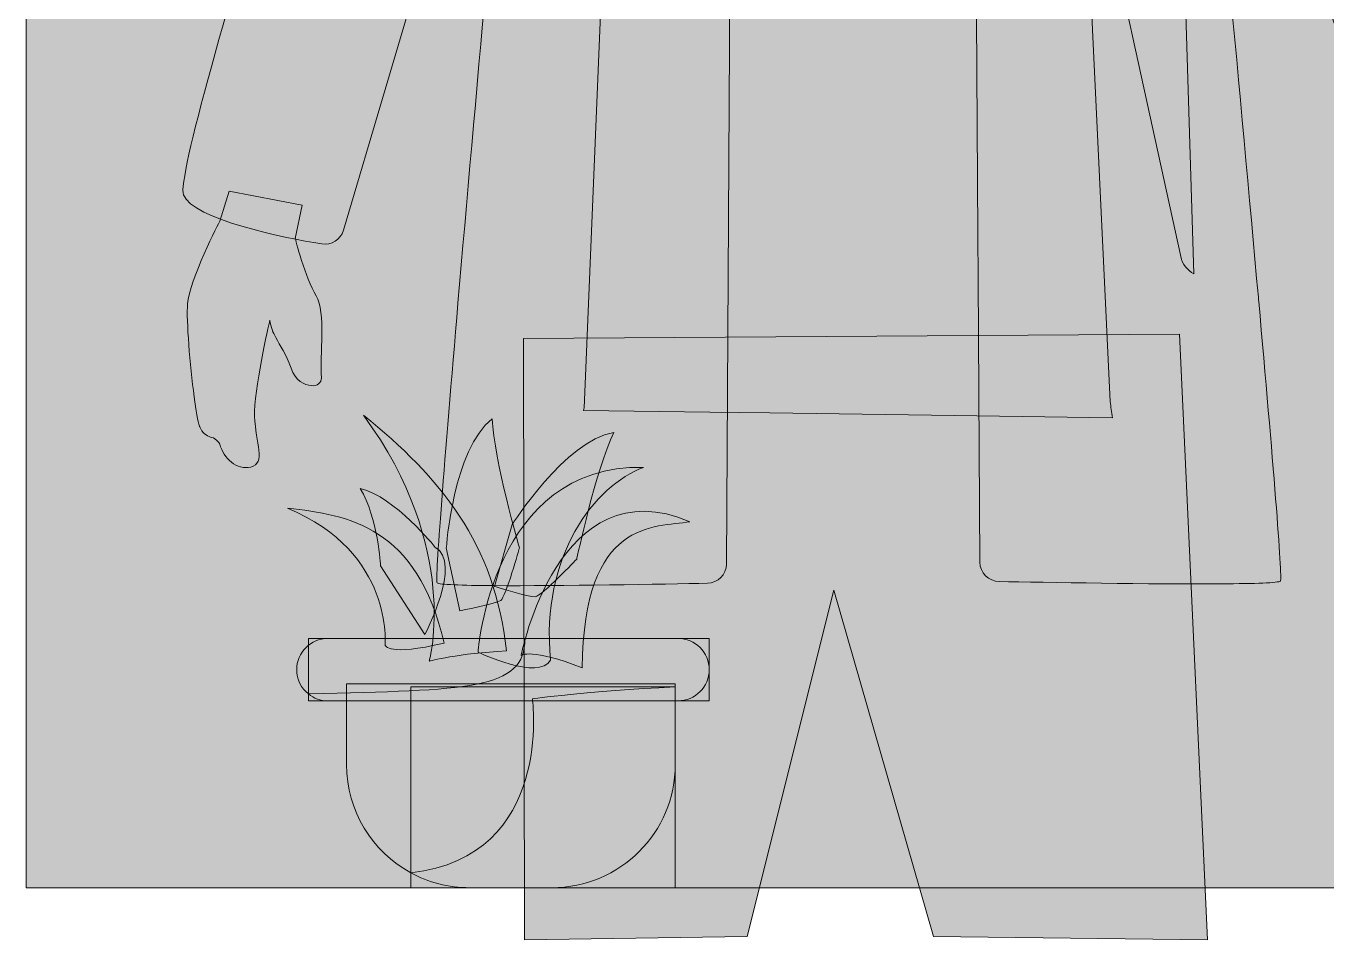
# Model space of a CAD drawing. Header units: inches. Extents: x 0 to 1920, y -20 to 1080.
# Drawn here: x 0 to 497.3, y -20 to 329.5 of the extents above; entities that cross this region are included whole.
import ezdxf

# ---------------------------------------------------------------- set-up
doc = ezdxf.new("R2010")
doc.units = ezdxf.units.IN
doc.header["$MEASUREMENT"] = 0
doc.layers.add('Layer 1', color=7, linetype='Continuous')

# ---------------------------------------------------------------- blocks, each defined once
blk = doc.blocks.new('block 3')
at = {"layer": 'Layer 1', "lineweight": 0}
blk.add_lwpolyline([(0, 1080), (1920, 1080), (1920, 0), (0, 0), (0, 1080)], dxfattribs=at)
blk = doc.blocks.new('block 6')
at = {"layer": 'Layer 1', "lineweight": 0}
blk.add_lwpolyline([(0, 1080), (1920, 1080), (1920, 0), (0, 0), (0, 1080)], dxfattribs=at)
blk = doc.blocks.new('block 27')
at = {"layer": 'Layer 1', "true_color": 0xffffff}
h = blk.add_hatch(color=7, dxfattribs=at)
h.dxf.hatch_style = 2
edge = h.paths.add_edge_path()
edge.add_spline(control_points=[(248.18, 76.76), (248.18, 76.76), (248.18, 47.11), (248.18, 47.11), (248.18, 21.09), (227.09, 0), (201.06, 0), (201.06, 0), (169.64, 0), (169.64, 0), (161.49, 0), (153.8, 2.04), (147.12, 5.71), (202.08, 11.97), (193.55, 72.22), (193.55, 72.22), (193.55, 72.22), (214.15, 75.18), (248.18, 76.76)], knot_values=[0, 0, 0, 0, 1, 1, 1, 2, 2, 2, 3, 3, 3, 4, 4, 4, 5, 5, 5, 6, 6, 6, 6], degree=3, periodic=0)
edge.add_line((248.18, 76.76), (248.18, 76.76))
at = {"layer": 'Layer 1', "lineweight": 0}
blk.add_lwpolyline([(147.12, 0), (248.18, 0), (248.18, 76.76), (147.12, 76.76), (147.12, 0)], dxfattribs=at)
blk.add_open_spline([(248.18, 76.76), (248.18, 76.76), (248.18, 47.11), (248.18, 47.11), (248.18, 21.09), (227.09, 0), (201.06, 0), (201.06, 0), (169.64, 0), (169.64, 0), (161.49, 0), (153.8, 2.04), (147.12, 5.71), (202.08, 11.97), (193.55, 72.22), (193.55, 72.22), (193.55, 72.22), (214.15, 75.18), (248.18, 76.76)], degree=3, knots=[0, 0, 0, 0, 1, 1, 1, 2, 2, 2, 3, 3, 3, 4, 4, 4, 5, 5, 5, 6, 6, 6, 6], dxfattribs=at)
blk = doc.blocks.new('block 26')
at = {"layer": 'Layer 1'}
blk.add_blockref('block 27', (0, 0), dxfattribs=at)
blk = doc.blocks.new('block 29')
at = {"layer": 'Layer 1', "true_color": 0xffffff}
h = blk.add_hatch(color=7, dxfattribs=at)
h.dxf.hatch_style = 2
edge = h.paths.add_edge_path()
edge.add_spline(control_points=[(261.17, 83.38), (261.17, 80.12), (259.84, 77.12), (257.65, 74.98), (255.51, 72.79), (252.51, 71.46), (249.25, 71.46), (249.25, 71.46), (115.39, 71.46), (115.39, 71.46), (112.59, 71.46), (109.99, 72.43), (107.96, 74.11), (168.62, 75.69), (190.89, 75.36), (190.72, 95.3), (190.72, 95.3), (249.25, 95.3), (249.25, 95.3), (255.82, 95.3), (261.17, 89.95), (261.17, 83.38)], knot_values=[0, 0, 0, 0, 1, 1, 1, 2, 2, 2, 3, 3, 3, 4, 4, 4, 5, 5, 5, 6, 6, 6, 7, 7, 7, 7], degree=3, periodic=0)
edge.add_line((261.17, 83.38), (261.17, 83.38))
at = {"layer": 'Layer 1', "lineweight": 0}
blk.add_lwpolyline([(107.96, 71.46), (261.17, 71.46), (261.17, 95.3), (107.96, 95.3), (107.96, 71.46)], dxfattribs=at)
blk.add_open_spline([(261.17, 83.38), (261.17, 80.12), (259.84, 77.12), (257.65, 74.98), (255.51, 72.79), (252.51, 71.46), (249.25, 71.46), (249.25, 71.46), (115.39, 71.46), (115.39, 71.46), (112.59, 71.46), (109.99, 72.43), (107.96, 74.11), (168.62, 75.69), (190.89, 75.36), (190.72, 95.3), (190.72, 95.3), (249.25, 95.3), (249.25, 95.3), (255.82, 95.3), (261.17, 89.95), (261.17, 83.38)], degree=3, knots=[0, 0, 0, 0, 1, 1, 1, 2, 2, 2, 3, 3, 3, 4, 4, 4, 5, 5, 5, 6, 6, 6, 7, 7, 7, 7], dxfattribs=at)
blk = doc.blocks.new('block 28')
at = {"layer": 'Layer 1'}
blk.add_blockref('block 29', (0, 0), dxfattribs=at)
blk = doc.blocks.new('block 13')
at = {"layer": 'Layer 1', "true_color": 0x81b31e}
h = blk.add_hatch(color=64, dxfattribs=at)
h.dxf.hatch_style = 2
edge = h.paths.add_edge_path()
edge.add_spline(control_points=[(154.15, 86.63), (154.15, 86.63), (166.28, 129.95), (129.03, 180.64), (158.49, 156.81), (179.28, 131.68), (183.61, 90.53), (165.42, 89.66), (154.15, 86.63), (154.15, 86.63)], knot_values=[0, 0, 0, 0, 1, 1, 1, 2, 2, 2, 3, 3, 3, 3], degree=3, periodic=0)
edge.add_line((154.15, 86.63), (154.15, 86.63))
at = {"layer": 'Layer 1', "true_color": 0x97cb2e}
h = blk.add_hatch(color=62, dxfattribs=at)
h.dxf.hatch_style = 2
edge = h.paths.add_edge_path()
edge.add_spline(control_points=[(160.66, 129.95), (160.66, 129.95), (163.26, 167.64), (178.21, 179.34), (178.86, 163.74), (188.6, 129.95), (188.6, 129.95), (188.6, 129.95), (183.41, 111.11), (181.46, 109.81), (179.51, 108.51), (165.86, 105.91), (165.86, 105.91), (165.86, 105.91), (160.66, 129.95), (160.66, 129.95)], knot_values=[0, 0, 0, 0, 1, 1, 1, 2, 2, 2, 3, 3, 3, 4, 4, 4, 5, 5, 5, 5], degree=3, periodic=1)
h = blk.add_hatch(color=62, dxfattribs=at)
h.dxf.hatch_style = 2
edge = h.paths.add_edge_path()
edge.add_spline(control_points=[(185.88, 138.85), (185.88, 138.85), (205.95, 170.85), (224.65, 174.12), (217.87, 160.06), (210.52, 125.67), (210.52, 125.67), (210.52, 125.67), (197.05, 111.5), (194.71, 111.27), (192.38, 111.05), (179.12, 115.19), (179.12, 115.19), (179.12, 115.19), (185.88, 138.85), (185.88, 138.85)], knot_values=[0, 0, 0, 0, 1, 1, 1, 2, 2, 2, 3, 3, 3, 4, 4, 4, 5, 5, 5, 5], degree=3, periodic=1)
at = {"layer": 'Layer 1', "true_color": 0x81b31e}
h = blk.add_hatch(color=64, dxfattribs=at)
h.dxf.hatch_style = 2
edge = h.paths.add_edge_path()
edge.add_spline(control_points=[(172.78, 90.09), (172.78, 90.09), (177.98, 162.01), (236.03, 160.71), (217.41, 153.78), (196.61, 126.92), (200.51, 87.06), (196.18, 78.83), (172.78, 90.09), (172.78, 90.09)], knot_values=[0, 0, 0, 0, 1, 1, 1, 2, 2, 2, 3, 3, 3, 3], degree=3, periodic=0)
edge.add_line((172.78, 90.09), (172.78, 90.09))
h = blk.add_hatch(color=64, dxfattribs=at)
h.dxf.hatch_style = 2
edge = h.paths.add_edge_path()
edge.add_spline(control_points=[(189.25, 88.79), (189.25, 88.79), (203.54, 161.58), (253.8, 139.92), (240.37, 137.75), (213.07, 141.22), (212.64, 84.03), (193.14, 91.83), (189.25, 88.79), (189.25, 88.79)], knot_values=[0, 0, 0, 0, 1, 1, 1, 2, 2, 2, 3, 3, 3, 3], degree=3, periodic=0)
edge.add_line((189.25, 88.79), (189.25, 88.79))
at = {"layer": 'Layer 1', "true_color": 0x97cb2e}
h = blk.add_hatch(color=62, dxfattribs=at)
h.dxf.hatch_style = 2
edge = h.paths.add_edge_path()
edge.add_spline(control_points=[(156.33, 130.28), (156.33, 130.28), (141.06, 149.45), (127.74, 152.7), (134.56, 141.32), (135.53, 123.13), (135.53, 123.13), (135.53, 123.13), (152.43, 96.81), (152.43, 96.81), (152.43, 96.81), (167.05, 124.43), (156.33, 130.28)], knot_values=[0, 0, 0, 0, 1, 1, 1, 2, 2, 2, 3, 3, 3, 4, 4, 4, 4], degree=3, periodic=0)
edge.add_line((156.33, 130.28), (156.33, 130.28))
at = {"layer": 'Layer 1', "true_color": 0x81b31e}
h = blk.add_hatch(color=64, dxfattribs=at)
h.dxf.hatch_style = 2
edge = h.paths.add_edge_path()
edge.add_spline(control_points=[(137.26, 92.69), (137.26, 92.69), (140.72, 128.22), (100, 145.12), (123.4, 142.52), (149.39, 138.18), (159.79, 93.56), (138.56, 88.36), (137.26, 92.69), (137.26, 92.69)], knot_values=[0, 0, 0, 0, 1, 1, 1, 2, 2, 2, 3, 3, 3, 3], degree=3, periodic=0)
edge.add_line((137.26, 92.69), (137.26, 92.69))
at = {"layer": 'Layer 1', "true_color": 0xc98031}
h = blk.add_hatch(color=23, dxfattribs=at)
h.dxf.hatch_style = 2
edge = h.paths.add_edge_path()
edge.add_spline(control_points=[(261.17, 83.38), (261.17, 80.12), (259.84, 77.12), (257.65, 74.98), (255.51, 72.79), (252.51, 71.46), (249.25, 71.46), (249.25, 71.46), (115.39, 71.46), (115.39, 71.46), (112.59, 71.46), (109.99, 72.43), (107.96, 74.11), (105.21, 76.25), (103.47, 79.61), (103.47, 83.38), (103.47, 86.64), (104.8, 89.65), (106.99, 91.78), (109.13, 93.97), (112.13, 95.3), (115.39, 95.3), (115.39, 95.3), (249.25, 95.3), (249.25, 95.3), (255.82, 95.3), (261.17, 89.95), (261.17, 83.38)], knot_values=[0, 0, 0, 0, 1, 1, 1, 2, 2, 2, 3, 3, 3, 4, 4, 4, 5, 5, 5, 6, 6, 6, 7, 7, 7, 8, 8, 8, 9, 9, 9, 9], degree=3, periodic=0)
edge.add_line((261.17, 83.38), (261.17, 83.38))
at = {"layer": 'Layer 1', "true_color": 0xb26b28}
h = blk.add_hatch(color=35, dxfattribs=at)
h.dxf.hatch_style = 2
edge = h.paths.add_edge_path()
edge.add_spline(control_points=[(248.18, 77.98), (248.18, 77.98), (248.18, 47.11), (248.18, 47.11), (248.18, 21.09), (227.09, 0), (201.06, 0), (201.06, 0), (169.64, 0), (169.64, 0), (161.49, 0), (153.8, 2.04), (147.12, 5.71), (132.45, 13.7), (122.52, 29.24), (122.52, 47.11), (122.52, 47.11), (122.52, 77.98), (122.52, 77.98), (122.52, 77.98), (248.18, 77.98), (248.18, 77.98)], knot_values=[0, 0, 0, 0, 1, 1, 1, 2, 2, 2, 3, 3, 3, 4, 4, 4, 5, 5, 5, 6, 6, 6, 7, 7, 7, 7], degree=3, periodic=1)
at = {"layer": 'Layer 1', "lineweight": 0}
blk.add_lwpolyline([(0, 1080), (1920, 1080), (1920, 0), (0, 0), (0, 1080)], dxfattribs=at)
for points, knots in [([(154.15, 86.63), (154.15, 86.63), (166.28, 129.95), (129.03, 180.64), (158.49, 156.81), (179.28, 131.68), (183.61, 90.53), (165.42, 89.66), (154.15, 86.63), (154.15, 86.63)], [0, 0, 0, 0, 1, 1, 1, 2, 2, 2, 3, 3, 3, 3]), ([(160.66, 129.95), (160.66, 129.95), (163.26, 167.64), (178.21, 179.34), (178.86, 163.74), (188.6, 129.95), (188.6, 129.95), (188.6, 129.95), (183.41, 111.11), (181.46, 109.81), (179.51, 108.51), (165.86, 105.91), (165.86, 105.91), (165.86, 105.91), (160.66, 129.95), (160.66, 129.95)], [0, 0, 0, 0, 1, 1, 1, 2, 2, 2, 3, 3, 3, 4, 4, 4, 5, 5, 5, 5]), ([(185.88, 138.85), (185.88, 138.85), (205.95, 170.85), (224.65, 174.12), (217.87, 160.06), (210.52, 125.67), (210.52, 125.67), (210.52, 125.67), (197.05, 111.5), (194.71, 111.27), (192.38, 111.05), (179.12, 115.19), (179.12, 115.19), (179.12, 115.19), (185.88, 138.85), (185.88, 138.85)], [0, 0, 0, 0, 1, 1, 1, 2, 2, 2, 3, 3, 3, 4, 4, 4, 5, 5, 5, 5]), ([(172.78, 90.09), (172.78, 90.09), (177.98, 162.01), (236.03, 160.71), (217.41, 153.78), (196.61, 126.92), (200.51, 87.06), (196.18, 78.83), (172.78, 90.09), (172.78, 90.09)], [0, 0, 0, 0, 1, 1, 1, 2, 2, 2, 3, 3, 3, 3]), ([(189.25, 88.79), (189.25, 88.79), (203.54, 161.58), (253.8, 139.92), (240.37, 137.75), (213.07, 141.22), (212.64, 84.03), (193.14, 91.83), (189.25, 88.79), (189.25, 88.79)], [0, 0, 0, 0, 1, 1, 1, 2, 2, 2, 3, 3, 3, 3]), ([(156.33, 130.28), (156.33, 130.28), (141.06, 149.45), (127.74, 152.7), (134.56, 141.32), (135.53, 123.13), (135.53, 123.13), (135.53, 123.13), (152.43, 96.81), (152.43, 96.81), (152.43, 96.81), (167.05, 124.43), (156.33, 130.28)], [0, 0, 0, 0, 1, 1, 1, 2, 2, 2, 3, 3, 3, 4, 4, 4, 4]), ([(137.26, 92.69), (137.26, 92.69), (140.72, 128.22), (100, 145.12), (123.4, 142.52), (149.39, 138.18), (159.79, 93.56), (138.56, 88.36), (137.26, 92.69), (137.26, 92.69)], [0, 0, 0, 0, 1, 1, 1, 2, 2, 2, 3, 3, 3, 3]), ([(261.17, 83.38), (261.17, 80.12), (259.84, 77.12), (257.65, 74.98), (255.51, 72.79), (252.51, 71.46), (249.25, 71.46), (249.25, 71.46), (115.39, 71.46), (115.39, 71.46), (112.59, 71.46), (109.99, 72.43), (107.96, 74.11), (105.21, 76.25), (103.47, 79.61), (103.47, 83.38), (103.47, 86.64), (104.8, 89.65), (106.99, 91.78), (109.13, 93.97), (112.13, 95.3), (115.39, 95.3), (115.39, 95.3), (249.25, 95.3), (249.25, 95.3), (255.82, 95.3), (261.17, 89.95), (261.17, 83.38)], [0, 0, 0, 0, 1, 1, 1, 2, 2, 2, 3, 3, 3, 4, 4, 4, 5, 5, 5, 6, 6, 6, 7, 7, 7, 8, 8, 8, 9, 9, 9, 9]), ([(248.18, 77.98), (248.18, 77.98), (248.18, 47.11), (248.18, 47.11), (248.18, 21.09), (227.09, 0), (201.06, 0), (201.06, 0), (169.64, 0), (169.64, 0), (161.49, 0), (153.8, 2.04), (147.12, 5.71), (132.45, 13.7), (122.52, 29.24), (122.52, 47.11), (122.52, 47.11), (122.52, 77.98), (122.52, 77.98), (122.52, 77.98), (248.18, 77.98), (248.18, 77.98)], [0, 0, 0, 0, 1, 1, 1, 2, 2, 2, 3, 3, 3, 4, 4, 4, 5, 5, 5, 6, 6, 6, 7, 7, 7, 7])]:
    blk.add_open_spline(points, degree=3, knots=knots, dxfattribs=at)
at = {"layer": 'Layer 1'}
for name in ['block 28', 'block 26']:
    blk.add_blockref(name, (0, 0), dxfattribs=at)
blk = doc.blocks.new('block 30')
at = {"layer": 'Layer 1', "lineweight": 0}
blk.add_lwpolyline([(0, 1080), (1920, 1080), (1920, 0), (0, 0), (0, 1080)], dxfattribs=at)
blk = doc.blocks.new('block 31')
at = {"layer": 'Layer 1', "lineweight": 0}
blk.add_lwpolyline([(0, 1080), (1920, 1080), (1920, 0), (0, 0), (0, 1080)], dxfattribs=at)
blk = doc.blocks.new('block 32')
at = {"layer": 'Layer 1', "true_color": 0x0eb0a2}
h = blk.add_hatch(color=134, dxfattribs=at)
h.dxf.hatch_style = 2
edge = h.paths.add_edge_path()
edge.add_spline(control_points=[(359.53, 582.69), (359.57, 582.6), (360.06, 575.18), (360.13, 575.09), (360.46, 574.65), (360.81, 574.22), (361.16, 573.8), (363.68, 570.81), (366.75, 568.25), (370.26, 566.31), (370.86, 565.95), (371.5, 565.63), (372.14, 565.34), (372.14, 565.34), (435.75, 535.23), (435.75, 535.23), (435.93, 535.13), (436.1, 535.03), (436.25, 534.93), (436.25, 534.93), (436.33, 534.85), (436.33, 534.85), (436.33, 534.85), (437.43, 528.84), (437.43, 528.84), (437.43, 528.84), (446.44, 234.76), (446.44, 234.76), (443.97, 236.07), (442.09, 238.42), (441.41, 241.33), (441.41, 241.33), (403.66, 414.14), (403.66, 414.14), (403.66, 414.14), (414.41, 185.87), (414.41, 185.87), (414.71, 183.89), (415, 181.82), (415.3, 179.68), (415.3, 179.68), (372.17, 180.29), (372.17, 180.29), (372.17, 180.29), (346.13, 180.67), (346.13, 180.67), (346.13, 180.67), (284.31, 181.54), (284.31, 181.54), (284.31, 181.54), (261.42, 181.85), (261.42, 181.85), (261.42, 181.85), (213.12, 182.54), (213.12, 182.54), (213.12, 182.54), (213.23, 183.1), (213.23, 183.1), (213.23, 183.1), (213.32, 183.43), (213.32, 183.43), (213.32, 183.43), (222.98, 414.14), (222.98, 414.14), (222.98, 414.14), (189.19, 528.84), (189.19, 528.84), (189.19, 528.84), (190.31, 534.85), (190.31, 534.85), (190.31, 534.85), (190.37, 534.93), (190.37, 534.93), (190.55, 535.03), (190.71, 535.13), (190.88, 535.23), (190.88, 535.23), (253.64, 564.93), (253.64, 564.93), (259.42, 567.65), (264.13, 571.97), (267.41, 577.25), (268.83, 579.51), (269.98, 581.94), (270.82, 584.49), (270.82, 584.49), (359.53, 582.69), (359.53, 582.69)], knot_values=[0, 0, 0, 0, 1, 1, 1, 2, 2, 2, 3, 3, 3, 4, 4, 4, 5, 5, 5, 6, 6, 6, 7, 7, 7, 8, 8, 8, 9, 9, 9, 10, 10, 10, 11, 11, 11, 12, 12, 12, 13, 13, 13, 14, 14, 14, 15, 15, 15, 16, 16, 16, 17, 17, 17, 18, 18, 18, 19, 19, 19, 20, 20, 20, 21, 21, 21, 22, 22, 22, 23, 23, 23, 24, 24, 24, 25, 25, 25, 26, 26, 26, 27, 27, 27, 28, 28, 28, 29, 29, 29, 29], degree=3, periodic=1)
at = {"layer": 'Layer 1', "true_color": 0xfdb48c}
h = blk.add_hatch(color=31, dxfattribs=at)
h.dxf.hatch_style = 2
edge = h.paths.add_edge_path()
edge.add_spline(control_points=[(61.73, 223.23), (61.29, 217.03), (62.67, 199.71), (64.26, 187.77), (64.95, 182.48), (65.67, 178.23), (66.33, 176.47), (66.35, 176.41), (66.39, 176.32), (66.4, 176.26), (67.36, 173.89), (69.02, 172.79), (70.52, 172.27), (70.92, 172.14), (71.27, 172.04), (71.62, 171.97), (72.03, 171.88), (73.88, 170.36), (74.09, 169.64), (75.53, 164.06), (80.58, 159.6), (85.88, 160.86), (91.83, 162.26), (87.79, 170.04), (87.4, 180.24), (87.03, 190.05), (92.79, 215.12), (93.19, 216.9), (93.21, 216.98), (93.22, 217), (93.22, 217), (93.59, 214.31), (94.41, 212.32), (95.44, 210.41), (97.11, 207.23), (99.37, 204.23), (101.34, 198.64), (103.05, 193.8), (106.4, 192.31), (109.11, 191.99), (111.21, 191.73), (113.02, 193.1), (112.89, 194.98), (112.27, 203.58), (114.69, 220.1), (110.92, 226.28), (106.68, 233.22), (102.91, 248.29), (102.91, 248.29), (102.91, 248.29), (105.58, 261), (105.58, 261), (105.58, 261), (77.71, 266.4), (77.71, 266.4), (77.71, 266.4), (74.03, 254.85), (74.03, 254.85), (74.03, 254.85), (62.35, 232.26), (61.73, 223.23)], knot_values=[0, 0, 0, 0, 1, 1, 1, 2, 2, 2, 3, 3, 3, 4, 4, 4, 5, 5, 5, 6, 6, 6, 7, 7, 7, 8, 8, 8, 9, 9, 9, 10, 10, 10, 11, 11, 11, 12, 12, 12, 13, 13, 13, 14, 14, 14, 15, 15, 15, 16, 16, 16, 17, 17, 17, 18, 18, 18, 19, 19, 19, 20, 20, 20, 20], degree=3, periodic=0)
edge.add_line((61.73, 223.23), (61.73, 223.23))
at = {"layer": 'Layer 1', "true_color": 0x0d9383}
h = blk.add_hatch(color=124, dxfattribs=at)
h.dxf.hatch_style = 2
h.paths.add_polyline_path([(190.21, 209.98), (190.59, -20), (275.68, -18.66), (308.83, 113.73), (346.91, -18.66), (451.69, -20), (440.94, 211.64)])
at = {"layer": 'Layer 1', "lineweight": 0}
for points in [[(0, 1080), (1920, 1080), (1920, 0), (0, 0), (0, 1080)], [(190.21, 209.98), (190.59, -20), (275.68, -18.66), (308.83, 113.73), (346.91, -18.66), (451.69, -20), (440.94, 211.64), (190.21, 209.98)]]:
    blk.add_lwpolyline(points, dxfattribs=at)
for points, knots in [([(149.53, 562.91), (140.14, 543.52), (55.49, 277.12), (60.19, 264.99), (63.89, 255.46), (98.4, 248.65), (113.02, 246.17), (116.72, 245.54), (120.3, 247.78), (121.36, 251.38), (121.36, 251.38), (185.12, 466.8), (185.12, 466.8), (185.12, 466.8), (185.41, 467.79), (185.41, 467.79), (185.41, 467.79), (187.72, 475.59), (187.72, 475.59), (187.72, 475.59), (186.7, 464.41), (185, 446), (180.59, 397.83), (171.72, 300.16), (165.13, 223.61), (165.13, 223.61), (165.13, 223.61), (165.13, 223.61), (165.13, 223.61), (165.13, 223.53), (165.13, 223.53), (160.02, 164.1), (156.3, 117.43), (157.15, 116.56), (157.79, 115.9), (166.51, 115.6), (178.8, 115.52), (204.01, 115.33), (244.19, 116.08), (260.49, 116.41), (264.5, 116.49), (267.72, 119.76), (267.74, 123.78), (267.74, 123.78), (270.05, 520.21), (270.05, 520.21), (270.05, 521.18), (269.87, 522.13), (269.51, 523.03), (269.51, 523.03), (259.38, 548.13), (259.38, 548.13), (258.69, 549.84), (258.66, 551.75), (259.31, 553.48), (259.31, 553.48), (275.05, 595.81), (275.05, 595.81), (277.11, 601.36), (272.16, 606.98), (266.4, 605.61), (234.63, 598.09), (157, 578.31), (149.53, 562.91)], [0, 0, 0, 0, 1, 1, 1, 2, 2, 2, 3, 3, 3, 4, 4, 4, 5, 5, 5, 6, 6, 6, 7, 7, 7, 8, 8, 8, 9, 9, 9, 10, 10, 10, 11, 11, 11, 12, 12, 12, 13, 13, 13, 14, 14, 14, 15, 15, 15, 16, 16, 16, 17, 17, 17, 18, 18, 18, 19, 19, 19, 20, 20, 20, 21, 21, 21, 21]), ([(571.57, 316.94), (571.55, 317.02), (571.52, 317.1), (571.5, 317.19), (564.8, 340.25), (551.95, 372.32), (542.81, 401.03), (540.06, 409.71), (537.26, 418.44), (534.45, 427.11), (513.33, 492.4), (491.96, 554.59), (487.43, 563.59), (486.97, 564.52), (486.24, 565.45), (485.27, 566.41), (470.15, 581.32), (397.03, 599.22), (366, 606.29), (360.01, 607.66), (354.87, 602.04), (357.01, 596.49), (357.01, 596.49), (373.37, 554.16), (373.37, 554.16), (374.04, 552.43), (374.01, 550.52), (373.29, 548.8), (373.29, 548.8), (362.76, 523.71), (362.76, 523.71), (362.39, 522.81), (362.2, 521.85), (362.21, 520.89), (362.21, 520.89), (363.85, 249.76), (363.85, 249.76), (363.85, 249.76), (363.95, 232.66), (363.95, 232.66), (363.95, 232.66), (364.6, 124.45), (364.6, 124.45), (364.63, 120.43), (367.97, 117.17), (372.14, 117.08), (389.08, 116.75), (430.83, 116.01), (457.02, 116.19), (469.79, 116.28), (478.85, 116.57), (479.52, 117.24), (480.39, 118.1), (476.54, 164.78), (471.23, 224.21), (471.23, 224.21), (471.22, 224.29), (471.22, 224.29), (471.17, 224.8), (471.13, 225.3), (471.08, 225.81), (464.26, 302.13), (455.13, 398.83), (450.58, 446.67), (449.69, 455.91), (448.98, 463.33), (448.49, 468.42), (448.01, 473.5), (447.75, 476.27), (447.75, 476.27), (447.75, 476.27), (449.41, 470.87), (449.41, 470.87), (449.41, 470.87), (450.15, 468.47), (450.15, 468.47), (450.15, 468.47), (450.45, 467.47), (450.45, 467.47), (450.45, 467.47), (508.25, 308.14), (508.25, 308.14), (509.4, 304.61), (512.03, 296.35), (515.82, 296.97), (530.95, 299.44), (566.97, 306.26), (570.83, 315.8), (570.9, 315.98), (571, 316.04), (571.11, 316.02), (571.14, 316.1), (571.19, 316.18), (571.23, 316.26), (571.3, 316.43), (571.4, 316.59), (571.5, 316.75), (571.52, 316.81), (571.55, 316.88), (571.57, 316.94)], [0, 0, 0, 0, 1, 1, 1, 2, 2, 2, 3, 3, 3, 4, 4, 4, 5, 5, 5, 6, 6, 6, 7, 7, 7, 8, 8, 8, 9, 9, 9, 10, 10, 10, 11, 11, 11, 12, 12, 12, 13, 13, 13, 14, 14, 14, 15, 15, 15, 16, 16, 16, 17, 17, 17, 18, 18, 18, 19, 19, 19, 20, 20, 20, 21, 21, 21, 22, 22, 22, 23, 23, 23, 24, 24, 24, 25, 25, 25, 26, 26, 26, 27, 27, 27, 28, 28, 28, 29, 29, 29, 30, 30, 30, 31, 31, 31, 32, 32, 32, 33, 33, 33, 33]), ([(359.53, 582.69), (359.57, 582.6), (360.06, 575.18), (360.13, 575.09), (360.46, 574.65), (360.81, 574.22), (361.16, 573.8), (363.68, 570.81), (366.75, 568.25), (370.26, 566.31), (370.86, 565.95), (371.5, 565.63), (372.14, 565.34), (372.14, 565.34), (435.75, 535.23), (435.75, 535.23), (435.93, 535.13), (436.1, 535.03), (436.25, 534.93), (436.25, 534.93), (436.33, 534.85), (436.33, 534.85), (436.33, 534.85), (437.43, 528.84), (437.43, 528.84), (437.43, 528.84), (446.44, 234.76), (446.44, 234.76), (443.97, 236.07), (442.09, 238.42), (441.41, 241.33), (441.41, 241.33), (403.66, 414.14), (403.66, 414.14), (403.66, 414.14), (414.41, 185.87), (414.41, 185.87), (414.71, 183.89), (415, 181.82), (415.3, 179.68), (415.3, 179.68), (372.17, 180.29), (372.17, 180.29), (372.17, 180.29), (346.13, 180.67), (346.13, 180.67), (346.13, 180.67), (284.31, 181.54), (284.31, 181.54), (284.31, 181.54), (261.42, 181.85), (261.42, 181.85), (261.42, 181.85), (213.12, 182.54), (213.12, 182.54), (213.12, 182.54), (213.23, 183.1), (213.23, 183.1), (213.23, 183.1), (213.32, 183.43), (213.32, 183.43), (213.32, 183.43), (222.98, 414.14), (222.98, 414.14), (222.98, 414.14), (189.19, 528.84), (189.19, 528.84), (189.19, 528.84), (190.31, 534.85), (190.31, 534.85), (190.31, 534.85), (190.37, 534.93), (190.37, 534.93), (190.55, 535.03), (190.71, 535.13), (190.88, 535.23), (190.88, 535.23), (253.64, 564.93), (253.64, 564.93), (259.42, 567.65), (264.13, 571.97), (267.41, 577.25), (268.83, 579.51), (269.98, 581.94), (270.82, 584.49), (270.82, 584.49), (359.53, 582.69), (359.53, 582.69)], [0, 0, 0, 0, 1, 1, 1, 2, 2, 2, 3, 3, 3, 4, 4, 4, 5, 5, 5, 6, 6, 6, 7, 7, 7, 8, 8, 8, 9, 9, 9, 10, 10, 10, 11, 11, 11, 12, 12, 12, 13, 13, 13, 14, 14, 14, 15, 15, 15, 16, 16, 16, 17, 17, 17, 18, 18, 18, 19, 19, 19, 20, 20, 20, 21, 21, 21, 22, 22, 22, 23, 23, 23, 24, 24, 24, 25, 25, 25, 26, 26, 26, 27, 27, 27, 28, 28, 28, 29, 29, 29, 29]), ([(61.73, 223.23), (61.29, 217.03), (62.67, 199.71), (64.26, 187.77), (64.95, 182.48), (65.67, 178.23), (66.33, 176.47), (66.35, 176.41), (66.39, 176.32), (66.4, 176.26), (67.36, 173.89), (69.02, 172.79), (70.52, 172.27), (70.92, 172.14), (71.27, 172.04), (71.62, 171.97), (72.03, 171.88), (73.88, 170.36), (74.09, 169.64), (75.53, 164.06), (80.58, 159.6), (85.88, 160.86), (91.83, 162.26), (87.79, 170.04), (87.4, 180.24), (87.03, 190.05), (92.79, 215.12), (93.19, 216.9), (93.21, 216.98), (93.22, 217), (93.22, 217), (93.59, 214.31), (94.41, 212.32), (95.44, 210.41), (97.11, 207.23), (99.37, 204.23), (101.34, 198.64), (103.05, 193.8), (106.4, 192.31), (109.11, 191.99), (111.21, 191.73), (113.02, 193.1), (112.89, 194.98), (112.27, 203.58), (114.69, 220.1), (110.92, 226.28), (106.68, 233.22), (102.91, 248.29), (102.91, 248.29), (102.91, 248.29), (105.58, 261), (105.58, 261), (105.58, 261), (77.71, 266.4), (77.71, 266.4), (77.71, 266.4), (74.03, 254.85), (74.03, 254.85), (74.03, 254.85), (62.35, 232.26), (61.73, 223.23)], [0, 0, 0, 0, 1, 1, 1, 2, 2, 2, 3, 3, 3, 4, 4, 4, 5, 5, 5, 6, 6, 6, 7, 7, 7, 8, 8, 8, 9, 9, 9, 10, 10, 10, 11, 11, 11, 12, 12, 12, 13, 13, 13, 14, 14, 14, 15, 15, 15, 16, 16, 16, 17, 17, 17, 18, 18, 18, 19, 19, 19, 20, 20, 20, 20])]:
    blk.add_open_spline(points, degree=3, knots=knots, dxfattribs=at)
blk = doc.blocks.new('block 2')
at = {"layer": 'Layer 1', "true_color": 0xebf1f8}
h = blk.add_hatch(color=7, dxfattribs=at)
h.dxf.hatch_style = 2
h.paths.add_polyline_path([(0, 0), (1920, 0), (1920, 1080), (0, 1080)])
at = {"layer": 'Layer 1', "lineweight": 0}
blk.add_lwpolyline([(0, 0), (1920, 0), (1920, 1080), (0, 1080), (0, 0)], dxfattribs=at)
blk.add_lwpolyline([(0, 0), (1920, 0), (1920, 1080), (0, 1080), (0, 0)], dxfattribs=at)
at = {"layer": 'Layer 1'}
for name in ['block 3', 'block 6', 'block 13', 'block 30', 'block 31', 'block 32']:
    blk.add_blockref(name, (0, 0), dxfattribs=at)

msp = doc.modelspace()

# ---------------------------------------------------------------- block references
at = {"layer": 'Layer 1'}
msp.add_blockref('block 2', (0, 0), dxfattribs=at)

doc.saveas('drawing.dxf')
